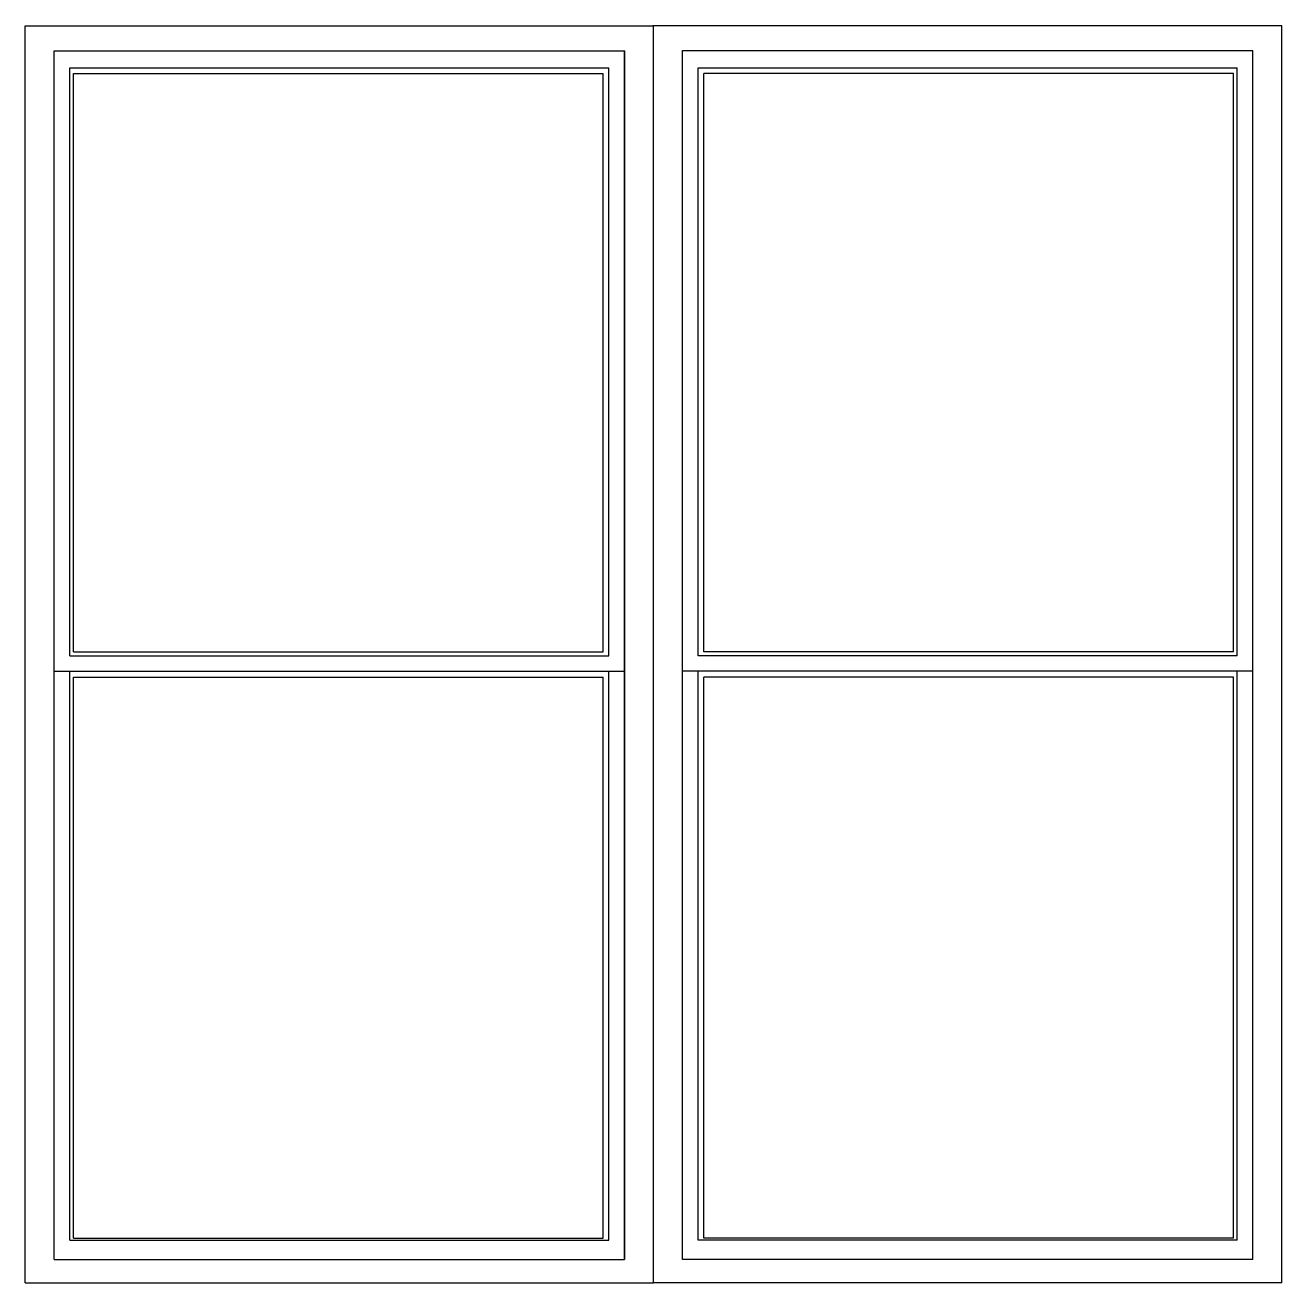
# Model space of a CAD drawing. Extents: x 4834 to 12794, y 1436 to 32221.
# Drawn here: x 12721.7 to 12793.7, y 3137.8 to 3209.9 of the extents above; entities that cross this region are included whole.
import ezdxf

# ---------------------------------------------------------------- set-up
doc = ezdxf.new("R2010")
doc.units = 0
doc.header["$LTSCALE"] = 8
doc.header["$MEASUREMENT"] = 0
doc.layers.add('ELEVATION', color=7, linetype='Continuous', lineweight=25, true_color=0xdda54b)
doc.layers.add('WINDOWS', color=2, linetype='Continuous')

msp = doc.modelspace()

# ---------------------------------------------------------------- linework, layer by layer
at = {"layer": 'ELEVATION'}
for points in [[(12721.66982, 3137.84168), (12721.66982, 3209.84168), (12757.66982, 3209.84168)], [(12757.66982, 3137.84168), (12757.66982, 3209.87722)], [(12757.66982, 3137.84168), (12757.66982, 3209.87722)], [(12793.66982, 3137.84168), (12793.66982, 3209.84168), (12757.66982, 3209.84168)], [(12721.66982, 3137.84168), (12757.66982, 3137.84168)], [(12793.66982, 3137.84168), (12757.66982, 3137.84168)]]:
    msp.add_lwpolyline(points, dxfattribs=at)
at = {"layer": 'WINDOWS'}
for p, q in [((12759.33599, 3139.17461), (12759.33599, 3208.4332)), ((12724.22462, 3207.4335), (12755.11502, 3207.4335)), ((12760.22462, 3207.4335), (12791.11502, 3207.4335))]:
    msp.add_line(p, q, dxfattribs=at)
for points in [[(12723.33599, 3139.17461), (12723.33599, 3208.39766), (12756.00365, 3208.39766), (12756.00365, 3139.17461)], [(12756.00365, 3139.17461), (12756.00365, 3208.4332)], [(12759.33599, 3139.17461), (12759.33599, 3208.4332)], [(12792.00365, 3139.17461), (12792.00365, 3208.39766), (12759.33599, 3208.39766)], [(12724.22462, 3173.76111), (12724.22462, 3207.4335)], [(12724.44677, 3173.98326), (12724.44677, 3207.10027)], [(12724.44677, 3207.10027), (12754.78179, 3207.10027)], [(12754.78179, 3173.98326), (12754.78179, 3207.10027)], [(12755.11502, 3173.76111), (12755.11502, 3207.4335)], [(12760.22462, 3173.76111), (12760.22462, 3207.4335)], [(12790.89286, 3207.10027), (12760.55785, 3207.10027)], [(12760.55785, 3173.98326), (12760.55785, 3207.10027)], [(12790.89286, 3173.98326), (12790.89286, 3207.10027)], [(12791.11502, 3173.76111), (12791.11502, 3207.4335)], [(12724.44677, 3173.98326), (12754.78179, 3173.98326)], [(12790.89286, 3173.98326), (12760.55785, 3173.98326)], [(12724.22462, 3173.76111), (12755.11502, 3173.76111)], [(12791.11502, 3173.76111), (12760.22462, 3173.76111)], [(12723.33599, 3172.87248), (12756.00365, 3172.87248)], [(12724.22462, 3140.2854), (12724.22462, 3172.87248)], [(12724.44677, 3140.39648), (12724.44677, 3172.53925)], [(12724.44677, 3172.53925), (12754.78179, 3172.53925)], [(12754.78179, 3140.39648), (12754.78179, 3172.53925)], [(12755.11502, 3140.2854), (12755.11502, 3172.87248)], [(12792.00365, 3172.87248), (12759.33599, 3172.87248)], [(12760.22462, 3140.2854), (12760.22462, 3172.87248)], [(12790.89286, 3172.53925), (12760.55785, 3172.53925)], [(12760.55785, 3140.39648), (12760.55785, 3172.53925)], [(12790.89286, 3140.39648), (12790.89286, 3172.53925)], [(12791.11502, 3140.2854), (12791.11502, 3172.87248)], [(12724.22462, 3140.2854), (12755.11502, 3140.2854)], [(12724.44677, 3140.39648), (12754.78179, 3140.39648)], [(12791.11502, 3140.2854), (12760.22462, 3140.2854)], [(12790.89286, 3140.39648), (12760.55785, 3140.39648)], [(12723.33599, 3139.17461), (12756.00365, 3139.17461)], [(12792.00365, 3139.17461), (12759.33599, 3139.17461)]]:
    msp.add_lwpolyline(points, dxfattribs=at)

doc.saveas('drawing.dxf')
